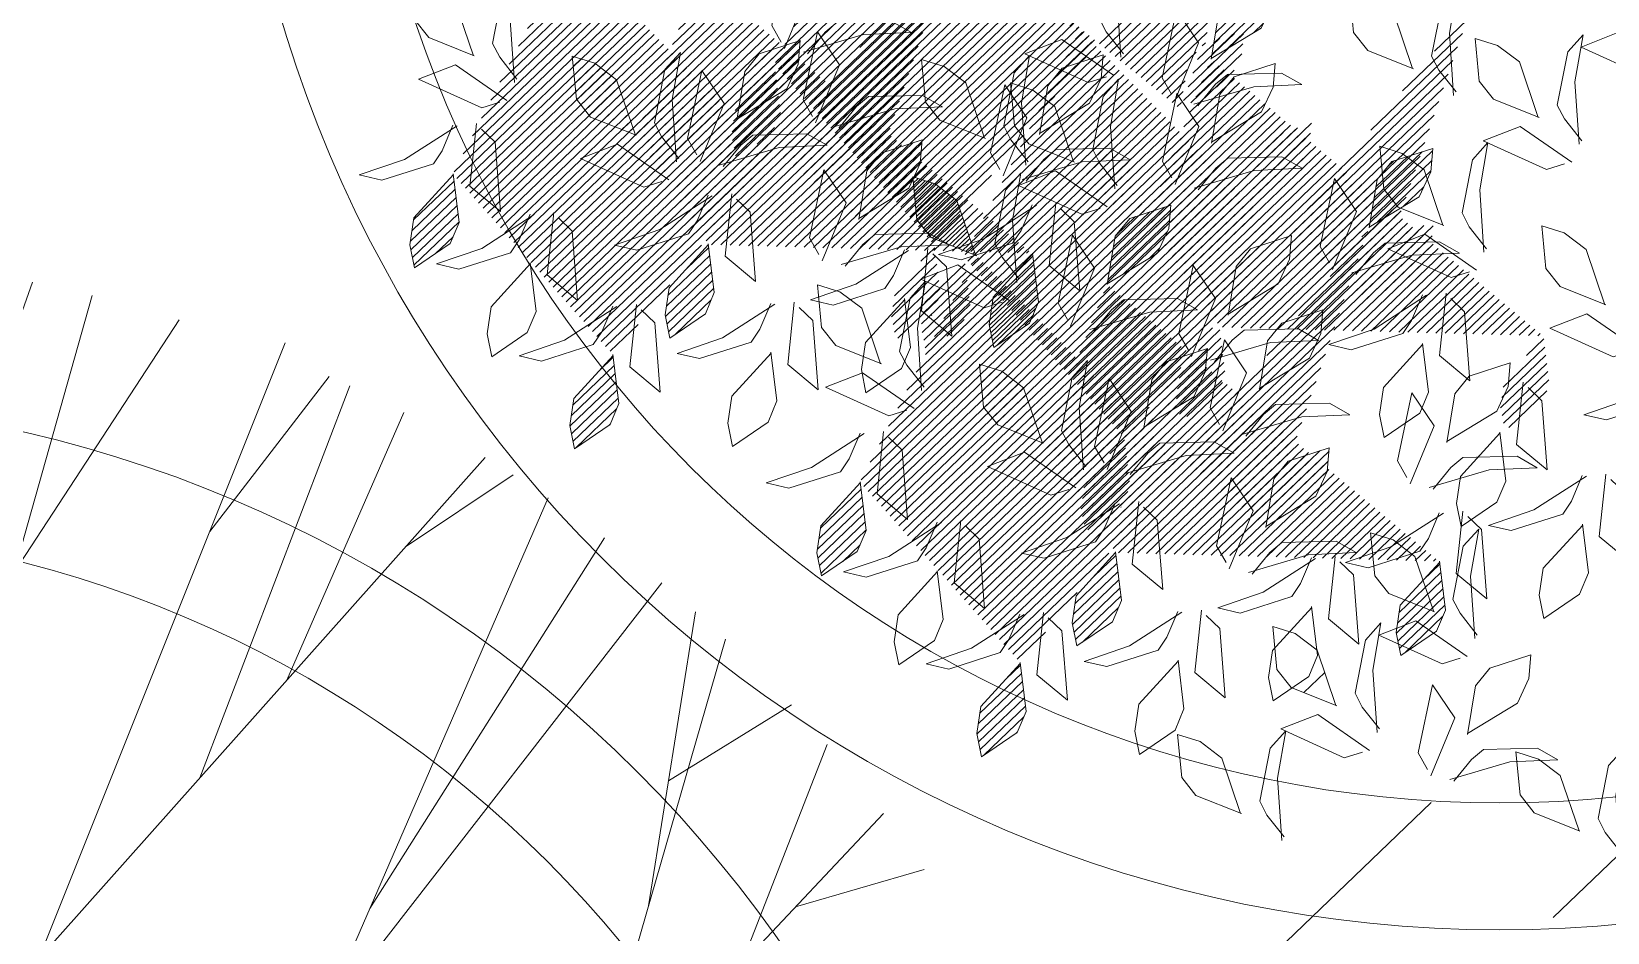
# Model space of a CAD drawing. Header units: millimetres. Extents: x 29001 to 40804, y -8833 to -5892.
# Drawn here: x 30310.24 to 30335.05, y -8614.83 to -8600.64 of the extents above; entities that cross this region are included whole.
import ezdxf

# ---------------------------------------------------------------- set-up
doc = ezdxf.new("R2010")
doc.units = ezdxf.units.MM
doc.layers.get('0').update_dxf_attribs({"lineweight": 0})
for name, color, linetype, lineweight in [('250', 250, 'Continuous', 0), ('saksı', 180, 'Continuous', 0), ('xxx_Auto_Peyzaj_Genel', 64, 'Continuous', 0), ('xxx_Auto_Yardimci_Isaret Genel', 51, 'Continuous', 0)]:
    doc.layers.add(name, color=color, linetype=linetype, lineweight=lineweight)
pattern_1 = [(45, (-1654801.43153, 54992.851125), (-0.0105615167031, 0.0105615167031), [])]
pattern_2 = [(45, (-1654802.367715, 54993.529817), (-0.0105615167031, 0.0105615167031), [])]
pattern_3 = [(45, (-1654801.206286, 54993.366467), (-0.0105615167031, 0.0105615167031), [])]

# ---------------------------------------------------------------- blocks, each defined once
blk = doc.blocks.new('ADFDDS')
at = {"color": 253, "linetype": 'ByBlock', "true_color": 0xa4c99c}
for p, q in [((-1.198, 28.596), (-11.896, 58.809)), ((-3.392, 34.793), (-18.051, 57.22))]:
    blk.add_line(p, q, dxfattribs=at)
at = {"layer": 'xxx_Auto_Peyzaj_Genel', "color": 67, "linetype": 'Continuous', "lineweight": 0, "true_color": 0x67775a}
for p, q in [((-11.125, 46.623), (-14.398, 58.247)), ((0, 0), (-22.5, 56.25)), ((-18.927, 37.987), (-25.214, 54.445)), ((-19.335, 48.337), (-24.35, 54.837)), ((-22.576, 42.085), (-27.492, 53.331)), ((-12.149, 30.372), (-30.897, 51.433)), ((-27.563, 47.688), (-32.072, 50.709)), ((-20.77, 20.316), (-33.553, 49.741)), ((-26.064, 32.502), (-35.914, 48.064)), ((-23.972, 27.687), (-38.316, 46.173)), ((-37.759, 32.61), (-39.741, 44.951)), ((-35.79, 25.786), (-40.992, 43.814)), ((-38.602, 37.859), (-43.765, 41.044)), ((-41.664, 30.154), (-45.262, 39.387)), ((-38.465, 26.76), (-47.632, 36.486)), ((-43.933, 32.561), (-49.341, 34.139))]:
    blk.add_line(p, q, dxfattribs=at)
blk = doc.blocks.new('U1')
at = {"lineweight": 0, "true_color": 0x6c822b}
h = blk.add_hatch(dxfattribs=at)
h.set_pattern_fill('ANSI31', color=67, scale=0.11949, style=0)
h.set_pattern_definition([(45, (-1654801.644563, 54993.792634), (-0.0105615167031, 0.0105615167031), [])])
edge = h.paths.add_edge_path()
edge.add_line((-2359703.0339, 78419.8919), (-2359703.018, 78420.0021))
edge.add_line((-2359703.018, 78420.0021), (-2359702.986, 78420.043))
edge.add_line((-2359702.986, 78420.043), (-2359702.8937, 78420.0749))
edge.add_line((-2359702.8937, 78420.0749), (-2359702.8972, 78420.0217))
edge.add_line((-2359702.8972, 78420.0217), (-2359702.9221, 78419.9649))
edge.add_line((-2359702.9221, 78419.9649), (-2359703.034, 78419.8939))
edge.add_line((-2359703.3148, 78420.1114), (-2359703.2989, 78420.2216))
edge.add_line((-2359703.2989, 78420.2216), (-2359703.2669, 78420.2624))
edge.add_line((-2359703.2669, 78420.2624), (-2359703.1746, 78420.2944))
edge.add_line((-2359703.1746, 78420.2944), (-2359703.1781, 78420.2411))
edge.add_line((-2359703.1781, 78420.2411), (-2359703.203, 78420.1843))
edge.add_line((-2359703.203, 78420.1843), (-2359703.3148, 78420.1133))
edge.add_line((-2359703.7013, 78420.4934), (-2359703.8055, 78420.5327))
edge.add_line((-2359703.8055, 78420.5327), (-2359703.8384, 78420.5727))
edge.add_line((-2359703.8384, 78420.5727), (-2359703.8498, 78420.6697))
edge.add_line((-2359703.8498, 78420.6697), (-2359703.7985, 78420.6548))
edge.add_line((-2359703.7985, 78420.6548), (-2359703.7484, 78420.6183))
edge.add_line((-2359703.7484, 78420.6183), (-2359703.7032, 78420.4938))
edge.add_line((-2359703.9545, 78419.9765), (-2359703.9387, 78419.8662))
edge.add_line((-2359703.9387, 78419.8662), (-2359703.9578, 78419.8181))
edge.add_line((-2359703.9578, 78419.8181), (-2359704.0374, 78419.7614))
edge.add_line((-2359704.0374, 78419.7614), (-2359704.049, 78419.8134))
edge.add_line((-2359704.049, 78419.8134), (-2359704.0412, 78419.8749))
edge.add_line((-2359704.0412, 78419.8749), (-2359703.9539, 78419.9746))
edge.add_line((-2359703.5841, 78419.5744), (-2359703.5683, 78419.4641))
edge.add_line((-2359703.5683, 78419.4641), (-2359703.5875, 78419.4159))
edge.add_line((-2359703.5875, 78419.4159), (-2359703.667, 78419.3592))
edge.add_line((-2359703.667, 78419.3592), (-2359703.6786, 78419.4113))
edge.add_line((-2359703.6786, 78419.4113), (-2359703.6708, 78419.4728))
edge.add_line((-2359703.6708, 78419.4728), (-2359703.5835, 78419.5725))
edge.add_line((-2359702.8137, 78420.5751), (-2359702.7978, 78420.6853))
edge.add_line((-2359702.7978, 78420.6853), (-2359702.7658, 78420.7262))
edge.add_line((-2359702.7658, 78420.7262), (-2359702.6735, 78420.7581))
edge.add_line((-2359702.6735, 78420.7581), (-2359702.677, 78420.7049))
edge.add_line((-2359702.677, 78420.7049), (-2359702.7019, 78420.6481))
edge.add_line((-2359702.7019, 78420.6481), (-2359702.8138, 78420.5771))
at = {"lineweight": 0}
h = blk.add_hatch(dxfattribs=at)
h.set_pattern_fill('ANSI31', color=63, scale=0.11949, style=0)
h.set_pattern_definition(pattern_2)
edge = h.paths.add_edge_path()
edge.add_line((-2359703.7571, 78419.6291), (-2359703.7411, 78419.7393))
edge.add_line((-2359703.7411, 78419.7393), (-2359703.7092, 78419.7801))
edge.add_line((-2359703.7092, 78419.7801), (-2359703.6169, 78419.8121))
edge.add_line((-2359703.6169, 78419.8121), (-2359703.6204, 78419.7588))
edge.add_line((-2359703.6204, 78419.7588), (-2359703.6453, 78419.702))
edge.add_line((-2359703.6453, 78419.702), (-2359703.7571, 78419.6311))
edge.add_line((-2359704.0379, 78419.8485), (-2359704.022, 78419.9588))
edge.add_line((-2359704.022, 78419.9588), (-2359703.9901, 78419.9996))
edge.add_line((-2359703.9901, 78419.9996), (-2359703.8977, 78420.0315))
edge.add_line((-2359703.8977, 78420.0315), (-2359703.9013, 78419.9783))
edge.add_line((-2359703.9013, 78419.9783), (-2359703.9261, 78419.9215))
edge.add_line((-2359703.9261, 78419.9215), (-2359704.038, 78419.8505))
edge.add_line((-2359704.4244, 78420.2306), (-2359704.5286, 78420.2699))
edge.add_line((-2359704.5286, 78420.2699), (-2359704.5616, 78420.3099))
edge.add_line((-2359704.5616, 78420.3099), (-2359704.5729, 78420.4069))
edge.add_line((-2359704.5729, 78420.4069), (-2359704.5217, 78420.392))
edge.add_line((-2359704.5217, 78420.392), (-2359704.4716, 78420.3555))
edge.add_line((-2359704.4716, 78420.3555), (-2359704.4263, 78420.231))
edge.add_line((-2359704.6776, 78419.7137), (-2359704.6618, 78419.6034))
edge.add_line((-2359704.6618, 78419.6034), (-2359704.681, 78419.5552))
edge.add_line((-2359704.681, 78419.5552), (-2359704.7606, 78419.4985))
edge.add_line((-2359704.7606, 78419.4985), (-2359704.7722, 78419.5506))
edge.add_line((-2359704.7722, 78419.5506), (-2359704.7643, 78419.6121))
edge.add_line((-2359704.7643, 78419.6121), (-2359704.6771, 78419.7118))
edge.add_line((-2359704.3073, 78419.3115), (-2359704.2915, 78419.2013))
edge.add_line((-2359704.2915, 78419.2013), (-2359704.3106, 78419.1531))
edge.add_line((-2359704.3106, 78419.1531), (-2359704.3902, 78419.0964))
edge.add_line((-2359704.3902, 78419.0964), (-2359704.4018, 78419.1485))
edge.add_line((-2359704.4018, 78419.1485), (-2359704.394, 78419.21))
edge.add_line((-2359704.394, 78419.21), (-2359704.3067, 78419.3097))
edge.add_line((-2359703.5369, 78420.3123), (-2359703.5209, 78420.4225))
edge.add_line((-2359703.5209, 78420.4225), (-2359703.489, 78420.4633))
edge.add_line((-2359703.489, 78420.4633), (-2359703.3966, 78420.4953))
edge.add_line((-2359703.3966, 78420.4953), (-2359703.4002, 78420.442))
edge.add_line((-2359703.4002, 78420.442), (-2359703.4251, 78420.3853))
edge.add_line((-2359703.4251, 78420.3853), (-2359703.5369, 78420.3143))
h = blk.add_hatch(dxfattribs=at)
h.set_pattern_fill('ANSI31', color=41, scale=0.11949, style=0)
h.set_pattern_definition(pattern_2)
edge = h.paths.add_edge_path()
edge.add_line((-2359704.1274, 78420.1716), (-2359704.1115, 78420.2819))
edge.add_line((-2359704.1115, 78420.2819), (-2359704.0795, 78420.3227))
edge.add_line((-2359704.0795, 78420.3227), (-2359703.9872, 78420.3546))
edge.add_line((-2359703.9872, 78420.3546), (-2359703.9908, 78420.3014))
edge.add_line((-2359703.9908, 78420.3014), (-2359704.0156, 78420.2446))
edge.add_line((-2359704.0156, 78420.2446), (-2359704.1275, 78420.1736))
edge.add_line((-2359704.2648, 78419.8093), (-2359704.369, 78419.8486))
edge.add_line((-2359704.369, 78419.8486), (-2359704.402, 78419.8886))
edge.add_line((-2359704.402, 78419.8886), (-2359704.4133, 78419.9857))
edge.add_line((-2359704.4133, 78419.9857), (-2359704.362, 78419.9707))
edge.add_line((-2359704.362, 78419.9707), (-2359704.3119, 78419.9342))
edge.add_line((-2359704.3119, 78419.9342), (-2359704.2667, 78419.8097))
edge.add_line((-2359704.0966, 78419.5669), (-2359704.0807, 78419.4566))
edge.add_line((-2359704.0807, 78419.4566), (-2359704.0999, 78419.4084))
edge.add_line((-2359704.0999, 78419.4084), (-2359704.1795, 78419.3517))
edge.add_line((-2359704.1795, 78419.3517), (-2359704.1911, 78419.4038))
edge.add_line((-2359704.1911, 78419.4038), (-2359704.1832, 78419.4653))
edge.add_line((-2359704.1832, 78419.4653), (-2359704.096, 78419.565))
edge.add_line((-2359703.3622, 78419.5605), (-2359703.3464, 78419.4502))
edge.add_line((-2359703.3464, 78419.4502), (-2359703.3655, 78419.402))
edge.add_line((-2359703.3655, 78419.402), (-2359703.4451, 78419.3454))
edge.add_line((-2359703.4451, 78419.3454), (-2359703.4567, 78419.3974))
edge.add_line((-2359703.4567, 78419.3974), (-2359703.4489, 78419.4589))
edge.add_line((-2359703.4489, 78419.4589), (-2359703.3616, 78419.5586))
at = {"lineweight": 0, "true_color": 0x6c822b}
h = blk.add_hatch(dxfattribs=at)
h.set_pattern_fill('ANSI31', color=67, scale=0.11949, style=0)
h.set_pattern_definition(pattern_3)
edge = h.paths.add_edge_path()
edge.add_line((-2359702.5956, 78419.4657), (-2359702.5797, 78419.576))
edge.add_line((-2359702.5797, 78419.576), (-2359702.5477, 78419.6168))
edge.add_line((-2359702.5477, 78419.6168), (-2359702.4554, 78419.6487))
edge.add_line((-2359702.4554, 78419.6487), (-2359702.459, 78419.5955))
edge.add_line((-2359702.459, 78419.5955), (-2359702.4838, 78419.5387))
edge.add_line((-2359702.4838, 78419.5387), (-2359702.5957, 78419.4677))
edge.add_line((-2359702.8765, 78419.6852), (-2359702.8606, 78419.7954))
edge.add_line((-2359702.8606, 78419.7954), (-2359702.8286, 78419.8362))
edge.add_line((-2359702.8286, 78419.8362), (-2359702.7363, 78419.8682))
edge.add_line((-2359702.7363, 78419.8682), (-2359702.7398, 78419.8149))
edge.add_line((-2359702.7398, 78419.8149), (-2359702.7647, 78419.7582))
edge.add_line((-2359702.7647, 78419.7582), (-2359702.8766, 78419.6872))
edge.add_line((-2359703.263, 78420.0672), (-2359703.3672, 78420.1065))
edge.add_line((-2359703.3672, 78420.1065), (-2359703.4002, 78420.1465))
edge.add_line((-2359703.4002, 78420.1465), (-2359703.4115, 78420.2436))
edge.add_line((-2359703.4115, 78420.2436), (-2359703.3603, 78420.2286))
edge.add_line((-2359703.3603, 78420.2286), (-2359703.3101, 78420.1921))
edge.add_line((-2359703.3101, 78420.1921), (-2359703.2649, 78420.0676))
edge.add_line((-2359703.5162, 78419.5503), (-2359703.5004, 78419.4401))
edge.add_line((-2359703.5004, 78419.4401), (-2359703.5196, 78419.3919))
edge.add_line((-2359703.5196, 78419.3919), (-2359703.5991, 78419.3352))
edge.add_line((-2359703.5991, 78419.3352), (-2359703.6107, 78419.3873))
edge.add_line((-2359703.6107, 78419.3873), (-2359703.6029, 78419.4488))
edge.add_line((-2359703.6029, 78419.4488), (-2359703.5156, 78419.5484))
edge.add_line((-2359703.1458, 78419.1482), (-2359703.13, 78419.0379))
edge.add_line((-2359703.13, 78419.0379), (-2359703.1492, 78418.9898))
edge.add_line((-2359703.1492, 78418.9898), (-2359703.2288, 78418.9331))
edge.add_line((-2359703.2288, 78418.9331), (-2359703.2404, 78418.9852))
edge.add_line((-2359703.2404, 78418.9852), (-2359703.2325, 78419.0467))
edge.add_line((-2359703.2325, 78419.0467), (-2359703.1453, 78419.1463))
edge.add_line((-2359702.3754, 78420.1489), (-2359702.3595, 78420.2592))
edge.add_line((-2359702.3595, 78420.2592), (-2359702.3275, 78420.3))
edge.add_line((-2359702.3275, 78420.3), (-2359702.2352, 78420.3319))
edge.add_line((-2359702.2352, 78420.3319), (-2359702.2388, 78420.2787))
edge.add_line((-2359702.2388, 78420.2787), (-2359702.2636, 78420.2219))
edge.add_line((-2359702.2636, 78420.2219), (-2359702.3755, 78420.1509))
at = {"lineweight": 0}
h = blk.add_hatch(dxfattribs=at)
h.set_pattern_fill('ANSI31', color=41, scale=0.11949, style=0)
h.set_pattern_definition(pattern_3)
edge = h.paths.add_edge_path()
edge.add_line((-2359702.966, 78420.0083), (-2359702.9501, 78420.1185))
edge.add_line((-2359702.9501, 78420.1185), (-2359702.9181, 78420.1593))
edge.add_line((-2359702.9181, 78420.1593), (-2359702.8258, 78420.1913))
edge.add_line((-2359702.8258, 78420.1913), (-2359702.8293, 78420.138))
edge.add_line((-2359702.8293, 78420.138), (-2359702.8542, 78420.0812))
edge.add_line((-2359702.8542, 78420.0812), (-2359702.9661, 78420.0102))
edge.add_line((-2359703.1033, 78419.646), (-2359703.2076, 78419.6853))
edge.add_line((-2359703.2076, 78419.6853), (-2359703.2405, 78419.7253))
edge.add_line((-2359703.2405, 78419.7253), (-2359703.2518, 78419.8223))
edge.add_line((-2359703.2518, 78419.8223), (-2359703.2006, 78419.8074))
edge.add_line((-2359703.2006, 78419.8074), (-2359703.1505, 78419.7709))
edge.add_line((-2359703.1505, 78419.7709), (-2359703.1053, 78419.6464))
edge.add_line((-2359702.9351, 78419.4035), (-2359702.9193, 78419.2933))
edge.add_line((-2359702.9193, 78419.2933), (-2359702.9385, 78419.2451))
edge.add_line((-2359702.9385, 78419.2451), (-2359703.018, 78419.1884))
edge.add_line((-2359703.018, 78419.1884), (-2359703.0296, 78419.2405))
edge.add_line((-2359703.0296, 78419.2405), (-2359703.0218, 78419.302))
edge.add_line((-2359703.0218, 78419.302), (-2359702.9345, 78419.4016))
edge.add_line((-2359702.2008, 78419.3971), (-2359702.185, 78419.2869))
edge.add_line((-2359702.185, 78419.2869), (-2359702.2041, 78419.2387))
edge.add_line((-2359702.2041, 78419.2387), (-2359702.2837, 78419.182))
edge.add_line((-2359702.2837, 78419.182), (-2359702.2953, 78419.2341))
edge.add_line((-2359702.2953, 78419.2341), (-2359702.2875, 78419.2956))
edge.add_line((-2359702.2875, 78419.2956), (-2359702.2002, 78419.3952))
at = {"lineweight": 0, "true_color": 0x6c822b}
h = blk.add_hatch(dxfattribs=at)
h.set_pattern_fill('ANSI31', color=67, scale=0.11949, style=0)
h.set_pattern_definition(pattern_1)
edge = h.paths.add_edge_path()
edge.add_line((-2359702.8209, 78418.9504), (-2359702.805, 78419.0606))
edge.add_line((-2359702.805, 78419.0606), (-2359702.773, 78419.1014))
edge.add_line((-2359702.773, 78419.1014), (-2359702.6807, 78419.1334))
edge.add_line((-2359702.6807, 78419.1334), (-2359702.6842, 78419.0801))
edge.add_line((-2359702.6842, 78419.0801), (-2359702.7091, 78419.0234))
edge.add_line((-2359702.7091, 78419.0234), (-2359702.8209, 78418.9524))
edge.add_line((-2359703.1018, 78419.1698), (-2359703.0858, 78419.2801))
edge.add_line((-2359703.0858, 78419.2801), (-2359703.0539, 78419.3209))
edge.add_line((-2359703.0539, 78419.3209), (-2359702.9615, 78419.3528))
edge.add_line((-2359702.9615, 78419.3528), (-2359702.9651, 78419.2996))
edge.add_line((-2359702.9651, 78419.2996), (-2359702.9899, 78419.2428))
edge.add_line((-2359702.9899, 78419.2428), (-2359703.1018, 78419.1718))
edge.add_line((-2359703.4882, 78419.5519), (-2359703.5924, 78419.5912))
edge.add_line((-2359703.5924, 78419.5912), (-2359703.6254, 78419.6312))
edge.add_line((-2359703.6254, 78419.6312), (-2359703.6367, 78419.7282))
edge.add_line((-2359703.6367, 78419.7282), (-2359703.5855, 78419.7133))
edge.add_line((-2359703.5855, 78419.7133), (-2359703.5354, 78419.6768))
edge.add_line((-2359703.5354, 78419.6768), (-2359703.4902, 78419.5523))
edge.add_line((-2359703.7415, 78419.035), (-2359703.7257, 78418.9247))
edge.add_line((-2359703.7257, 78418.9247), (-2359703.7448, 78418.8765))
edge.add_line((-2359703.7448, 78418.8765), (-2359703.8244, 78418.8198))
edge.add_line((-2359703.8244, 78418.8198), (-2359703.836, 78418.8719))
edge.add_line((-2359703.836, 78418.8719), (-2359703.8282, 78418.9334))
edge.add_line((-2359703.8282, 78418.9334), (-2359703.7409, 78419.0331))
edge.add_line((-2359703.3711, 78418.6329), (-2359703.3553, 78418.5226))
edge.add_line((-2359703.3553, 78418.5226), (-2359703.3744, 78418.4744))
edge.add_line((-2359703.3744, 78418.4744), (-2359703.454, 78418.4177))
edge.add_line((-2359703.454, 78418.4177), (-2359703.4656, 78418.4698))
edge.add_line((-2359703.4656, 78418.4698), (-2359703.4578, 78418.5313))
edge.add_line((-2359703.4578, 78418.5313), (-2359703.3705, 78418.631))
edge.add_line((-2359702.6007, 78419.6336), (-2359702.5847, 78419.7438))
edge.add_line((-2359702.5847, 78419.7438), (-2359702.5528, 78419.7847))
edge.add_line((-2359702.5528, 78419.7847), (-2359702.4605, 78419.8166))
edge.add_line((-2359702.4605, 78419.8166), (-2359702.464, 78419.7634))
edge.add_line((-2359702.464, 78419.7634), (-2359702.4889, 78419.7066))
edge.add_line((-2359702.4889, 78419.7066), (-2359702.6007, 78419.6356))
at = {"lineweight": 0}
h = blk.add_hatch(dxfattribs=at)
h.set_pattern_fill('ANSI31', color=41, scale=0.11949, style=0)
h.set_pattern_definition(pattern_1)
edge = h.paths.add_edge_path()
edge.add_line((-2359703.1913, 78419.4929), (-2359703.1753, 78419.6032))
edge.add_line((-2359703.1753, 78419.6032), (-2359703.1434, 78419.644))
edge.add_line((-2359703.1434, 78419.644), (-2359703.051, 78419.6759))
edge.add_line((-2359703.051, 78419.6759), (-2359703.0546, 78419.6227))
edge.add_line((-2359703.0546, 78419.6227), (-2359703.0794, 78419.5659))
edge.add_line((-2359703.0794, 78419.5659), (-2359703.1913, 78419.4949))
edge.add_line((-2359703.3286, 78419.1306), (-2359703.4328, 78419.1699))
edge.add_line((-2359703.4328, 78419.1699), (-2359703.4658, 78419.2099))
edge.add_line((-2359703.4658, 78419.2099), (-2359703.4771, 78419.307))
edge.add_line((-2359703.4771, 78419.307), (-2359703.4259, 78419.292))
edge.add_line((-2359703.4259, 78419.292), (-2359703.3758, 78419.2555))
edge.add_line((-2359703.3758, 78419.2555), (-2359703.3305, 78419.131))
edge.add_line((-2359703.1604, 78418.8882), (-2359703.1446, 78418.7779))
edge.add_line((-2359703.1446, 78418.7779), (-2359703.1637, 78418.7297))
edge.add_line((-2359703.1637, 78418.7297), (-2359703.2433, 78418.673))
edge.add_line((-2359703.2433, 78418.673), (-2359703.2549, 78418.7251))
edge.add_line((-2359703.2549, 78418.7251), (-2359703.2471, 78418.7866))
edge.add_line((-2359703.2471, 78418.7866), (-2359703.1598, 78418.8863))
edge.add_line((-2359702.426, 78418.8818), (-2359702.4102, 78418.7715))
edge.add_line((-2359702.4102, 78418.7715), (-2359702.4294, 78418.7234))
edge.add_line((-2359702.4294, 78418.7234), (-2359702.5089, 78418.6667))
edge.add_line((-2359702.5089, 78418.6667), (-2359702.5205, 78418.7187))
edge.add_line((-2359702.5205, 78418.7187), (-2359702.5127, 78418.7802))
edge.add_line((-2359702.5127, 78418.7802), (-2359702.4254, 78418.8799))
at = {"lineweight": 0, "true_color": 0x6c822b}
h = blk.add_hatch(dxfattribs=at)
h.set_pattern_fill('ANSI31', color=67, scale=0.1195, style=0)
edge = h.paths.add_edge_path()
edge.add_line((-2359701.9845, 78417.9483), (-2359701.9685, 78418.0585))
edge.add_line((-2359701.9685, 78418.0585), (-2359701.9366, 78418.0993))
edge.add_line((-2359701.9366, 78418.0993), (-2359701.8442, 78418.1313))
edge.add_line((-2359701.8442, 78418.1313), (-2359701.8478, 78418.0781))
edge.add_line((-2359701.8478, 78418.0781), (-2359701.8726, 78418.0213))
edge.add_line((-2359701.8726, 78418.0213), (-2359701.9845, 78417.9503))
edge.add_line((-2359702.2653, 78418.1678), (-2359702.2494, 78418.278))
edge.add_line((-2359702.2494, 78418.278), (-2359702.2174, 78418.3188))
edge.add_line((-2359702.2174, 78418.3188), (-2359702.1251, 78418.3508))
edge.add_line((-2359702.1251, 78418.3508), (-2359702.1287, 78418.2975))
edge.add_line((-2359702.1287, 78418.2975), (-2359702.1535, 78418.2407))
edge.add_line((-2359702.1535, 78418.2407), (-2359702.2654, 78418.1697))
edge.add_line((-2359702.6518, 78418.5498), (-2359702.756, 78418.5891))
edge.add_line((-2359702.756, 78418.5891), (-2359702.789, 78418.6291))
edge.add_line((-2359702.789, 78418.6291), (-2359702.8003, 78418.7261))
edge.add_line((-2359702.8003, 78418.7261), (-2359702.7491, 78418.7112))
edge.add_line((-2359702.7491, 78418.7112), (-2359702.699, 78418.6747))
edge.add_line((-2359702.699, 78418.6747), (-2359702.6537, 78418.5502))
edge.add_line((-2359702.905, 78418.0329), (-2359702.8892, 78417.9226))
edge.add_line((-2359702.8892, 78417.9226), (-2359702.9084, 78417.8744))
edge.add_line((-2359702.9084, 78417.8744), (-2359702.9879, 78417.8178))
edge.add_line((-2359702.9879, 78417.8178), (-2359702.9995, 78417.8698))
edge.add_line((-2359702.9995, 78417.8698), (-2359702.9917, 78417.9313))
edge.add_line((-2359702.9917, 78417.9313), (-2359702.9044, 78418.031))
edge.add_line((-2359702.5347, 78417.6308), (-2359702.5189, 78417.5205))
edge.add_line((-2359702.5189, 78417.5205), (-2359702.538, 78417.4723))
edge.add_line((-2359702.538, 78417.4723), (-2359702.6176, 78417.4156))
edge.add_line((-2359702.6176, 78417.4156), (-2359702.6292, 78417.4677))
edge.add_line((-2359702.6292, 78417.4677), (-2359702.6214, 78417.5292))
edge.add_line((-2359702.6214, 78417.5292), (-2359702.5341, 78417.6289))
edge.add_line((-2359701.7643, 78418.6315), (-2359701.7483, 78418.7417))
edge.add_line((-2359701.7483, 78418.7417), (-2359701.7164, 78418.7826))
edge.add_line((-2359701.7164, 78418.7826), (-2359701.624, 78418.8145))
edge.add_line((-2359701.624, 78418.8145), (-2359701.6276, 78418.7613))
edge.add_line((-2359701.6276, 78418.7613), (-2359701.6524, 78418.7045))
edge.add_line((-2359701.6524, 78418.7045), (-2359701.7643, 78418.6335))
at = {"color": 67, "lineweight": 0, "true_color": 0x6c822b}
for points in [[(-2359703.1653, 78420.0166), (-2359703.2054, 78420.0654), (-2359703.2222, 78420.0964), (-2359703.201, 78420.2172), (-2359703.1668, 78420.2569), (-2359703.1832, 78420.1496), (-2359703.1707, 78420.0087)], [(-2359703.9407, 78420.0273), (-2359703.9628, 78420.0641), (-2359703.9334, 78420.2186), (-2359703.8818, 78420.145), (-2359703.9334, 78420.0126)], [(-2359704.5375, 78419.931), (-2359704.5776, 78419.9798), (-2359704.5944, 78420.0108), (-2359704.5732, 78420.1316), (-2359704.539, 78420.1713), (-2359704.5554, 78420.064), (-2359704.5429, 78419.9231)], [(-2359702.966, 78420.0083), (-2359702.9501, 78420.1185), (-2359702.9181, 78420.1593), (-2359702.8258, 78420.1913), (-2359702.8293, 78420.138), (-2359702.8542, 78420.0812), (-2359702.9661, 78420.0102)], [(-2359702.5079, 78419.9961), (-2359702.6121, 78420.0354), (-2359702.6451, 78420.0754), (-2359702.6564, 78420.1725), (-2359702.6052, 78420.1575), (-2359702.5551, 78420.121), (-2359702.5099, 78419.9965)], [(-2359702.4103, 78419.9455), (-2359702.4504, 78419.9943), (-2359702.4672, 78420.0253), (-2359702.446, 78420.1461), (-2359702.4118, 78420.1858), (-2359702.4282, 78420.0785), (-2359702.4156, 78419.9376)], [(-2359703.0544, 78419.9273), (-2359703.0765, 78419.9641), (-2359703.047, 78420.1187), (-2359702.9955, 78420.0451), (-2359703.047, 78419.9126)], [(-2359703.8808, 78420.002), (-2359703.8418, 78420.0517), (-2359703.8151, 78420.0747), (-2359703.6926, 78420.08), (-2359703.6464, 78420.0552), (-2359703.7548, 78420.0481), (-2359703.8897, 78420.0055)], [(-2359702.2211, 78419.8915), (-2359702.3253, 78419.9308), (-2359702.3583, 78419.9708), (-2359702.3696, 78420.0678), (-2359702.3184, 78420.0529), (-2359702.2683, 78420.0164), (-2359702.223, 78419.8918)], [(-2359702.1234, 78419.8408), (-2359702.1636, 78419.8896), (-2359702.1804, 78419.9206), (-2359702.1592, 78420.0414), (-2359702.125, 78420.0811), (-2359702.1414, 78419.9738), (-2359702.1288, 78419.8329)], [(-2359701.944, 78420.0047), (-2359701.9847, 78419.9911), (-2359702.1293, 78420.0531), (-2359702.0463, 78420.0876), (-2359701.928, 78420.0088)], [(-2359703.8665, 78419.8603), (-2359703.8886, 78419.8971), (-2359703.8591, 78420.0517), (-2359703.8076, 78419.9781), (-2359703.8591, 78419.8456)], [(-2359703.2029, 78419.9635), (-2359703.2436, 78419.9499), (-2359703.3882, 78420.0119), (-2359703.3053, 78420.0464), (-2359703.187, 78419.9675)], [(-2359704.1671, 78419.7586), (-2359704.2072, 78419.8075), (-2359704.224, 78419.8385), (-2359704.2028, 78419.9593), (-2359704.1686, 78419.999), (-2359704.185, 78419.8917), (-2359704.1725, 78419.7507)], [(-2359703.4737, 78419.8183), (-2359703.5779, 78419.8576), (-2359703.6109, 78419.8976), (-2359703.6222, 78419.9946), (-2359703.571, 78419.9797), (-2359703.5209, 78419.9432), (-2359703.4756, 78419.8187)], [(-2359703.376, 78419.7676), (-2359703.4162, 78419.8165), (-2359703.433, 78419.8475), (-2359703.4118, 78419.9682), (-2359703.3776, 78420.008), (-2359703.394, 78419.9007), (-2359703.3814, 78419.7597)], [(-2359703.3513, 78419.83), (-2359703.3353, 78419.9402), (-2359703.3034, 78419.981), (-2359703.2111, 78420.013), (-2359703.2146, 78419.9597), (-2359703.2395, 78419.903), (-2359703.3513, 78419.832)], [(-2359702.9614, 78419.8184), (-2359702.9454, 78419.9287), (-2359702.9135, 78419.9695), (-2359702.8212, 78420.0014), (-2359702.8247, 78419.9482), (-2359702.8496, 78419.8914), (-2359702.9614, 78419.8204)], [(-2359704.2648, 78419.8093), (-2359704.369, 78419.8486), (-2359704.402, 78419.8886), (-2359704.4133, 78419.9857), (-2359704.362, 78419.9707), (-2359704.3119, 78419.9342), (-2359704.2667, 78419.8097)], [(-2359704.1263, 78419.7676), (-2359704.1484, 78419.8044), (-2359704.119, 78419.9589), (-2359704.0674, 78419.8853), (-2359704.119, 78419.7529)], [(-2359703.1734, 78419.7182), (-2359703.2136, 78419.7671), (-2359703.2304, 78419.7981), (-2359703.2092, 78419.9188), (-2359703.175, 78419.9586), (-2359703.1914, 78419.8513), (-2359703.1788, 78419.7103)], [(-2359702.9945, 78419.902), (-2359702.9554, 78419.9517), (-2359702.9288, 78419.9748), (-2359702.8063, 78419.9801), (-2359702.7601, 78419.9552), (-2359702.8684, 78419.9481), (-2359703.0033, 78419.9055)], [(-2359703.4397, 78419.749), (-2359703.4617, 78419.7858), (-2359703.4323, 78419.9404), (-2359703.3807, 78419.8668), (-2359703.4323, 78419.7343)], [(-2359703.2711, 78419.7689), (-2359703.3753, 78419.8082), (-2359703.4083, 78419.8482), (-2359703.4196, 78419.9452), (-2359703.3684, 78419.9303), (-2359703.3183, 78419.8938), (-2359703.273, 78419.7693)], [(-2359703.0497, 78419.7375), (-2359703.0718, 78419.7743), (-2359703.0424, 78419.9289), (-2359702.9908, 78419.8553), (-2359703.0424, 78419.7228)], [(-2359703.8066, 78419.835), (-2359703.7675, 78419.8847), (-2359703.7409, 78419.9078), (-2359703.6184, 78419.9131), (-2359703.5722, 78419.8883), (-2359703.6805, 78419.8812), (-2359703.8155, 78419.8386)], [(-2359702.1611, 78419.7877), (-2359702.2018, 78419.7741), (-2359702.3464, 78419.8361), (-2359702.2634, 78419.8706), (-2359702.1451, 78419.7917)], [(-2359704.6157, 78419.8163), (-2359704.5841, 78419.7872), (-2359704.5688, 78419.6306), (-2359704.639, 78419.6867), (-2359704.6269, 78419.8283)], [(-2359704.0664, 78419.7423), (-2359704.0273, 78419.792), (-2359704.0007, 78419.815), (-2359703.8782, 78419.8203), (-2359703.832, 78419.7955), (-2359703.9403, 78419.7884), (-2359704.0753, 78419.7458)], [(-2359703.7571, 78419.6291), (-2359703.7411, 78419.7393), (-2359703.7092, 78419.7801), (-2359703.6169, 78419.8121), (-2359703.6204, 78419.7588), (-2359703.6453, 78419.702), (-2359703.7571, 78419.6311)], [(-2359702.6007, 78419.6336), (-2359702.5847, 78419.7438), (-2359702.5528, 78419.7847), (-2359702.4605, 78419.8166), (-2359702.464, 78419.7634), (-2359702.4889, 78419.7066), (-2359702.6007, 78419.6356)], [(-2359702.4318, 78419.6425), (-2359702.536, 78419.6818), (-2359702.569, 78419.7218), (-2359702.5803, 78419.8189), (-2359702.5291, 78419.8039), (-2359702.479, 78419.7674), (-2359702.4338, 78419.6429)], [(-2359702.3342, 78419.5919), (-2359702.3743, 78419.6407), (-2359702.3911, 78419.6717), (-2359702.3699, 78419.7925), (-2359702.3357, 78419.8322), (-2359702.3521, 78419.7249), (-2359702.3396, 78419.584)], [(-2359704.2047, 78419.7056), (-2359704.2454, 78419.6919), (-2359704.39, 78419.754), (-2359704.307, 78419.7885), (-2359704.1888, 78419.7096)], [(-2359703.3797, 78419.7237), (-2359703.3407, 78419.7734), (-2359703.314, 78419.7965), (-2359703.1915, 78419.8018), (-2359703.1454, 78419.777), (-2359703.2537, 78419.7699), (-2359703.3886, 78419.7273)], [(-2359702.9898, 78419.7122), (-2359702.9508, 78419.7619), (-2359702.9241, 78419.7849), (-2359702.8016, 78419.7903), (-2359702.7555, 78419.7654), (-2359702.8638, 78419.7583), (-2359702.9987, 78419.7157)], [(-2359703.8454, 78419.5481), (-2359703.8675, 78419.5849), (-2359703.8381, 78419.7395), (-2359703.7865, 78419.6659), (-2359703.8381, 78419.5334)], [(-2359703.3906, 78419.5012), (-2359703.4307, 78419.5501), (-2359703.4475, 78419.581), (-2359703.4263, 78419.7018), (-2359703.3921, 78419.7416), (-2359703.4085, 78419.6343), (-2359703.3959, 78419.4933)], [(-2359703.2111, 78419.6652), (-2359703.2518, 78419.6515), (-2359703.3964, 78419.7136), (-2359703.3134, 78419.7481), (-2359703.1951, 78419.6692)], [(-2359703.4882, 78419.5519), (-2359703.5924, 78419.5912), (-2359703.6254, 78419.6312), (-2359703.6367, 78419.7282), (-2359703.5855, 78419.7133), (-2359703.5354, 78419.6768), (-2359703.4902, 78419.5523)], [(-2359704.0992, 78419.6768), (-2359704.1227, 78419.6182), (-2359704.1417, 78419.5885), (-2359704.2578, 78419.5488), (-2359704.3091, 78419.5597), (-2359704.2072, 78419.597), (-2359704.0897, 78419.6759)], [(-2359704.0346, 78419.6695), (-2359704.003, 78419.6404), (-2359703.9877, 78419.4838), (-2359704.0579, 78419.5399), (-2359704.0458, 78419.6815)], [(-2359703.3649, 78419.6705), (-2359703.3883, 78419.6118), (-2359703.4074, 78419.5821), (-2359703.5234, 78419.5425), (-2359703.5747, 78419.5533), (-2359703.4728, 78419.5906), (-2359703.3554, 78419.6696)], [(-2359703.3003, 78419.6631), (-2359703.2687, 78419.634), (-2359703.2533, 78419.4774), (-2359703.3236, 78419.5335), (-2359703.3115, 78419.6751)], [(-2359703.1913, 78419.4929), (-2359703.1753, 78419.6032), (-2359703.1434, 78419.644), (-2359703.051, 78419.6759), (-2359703.0546, 78419.6227), (-2359703.0794, 78419.5659), (-2359703.1913, 78419.4949)], [(-2359702.0615, 78419.4702), (-2359702.1657, 78419.5095), (-2359702.1987, 78419.5495), (-2359702.21, 78419.6465), (-2359702.1587, 78419.6316), (-2359702.1086, 78419.5951), (-2359702.0634, 78419.4706)], [(-2359703.7855, 78419.5228), (-2359703.7465, 78419.5725), (-2359703.7198, 78419.5956), (-2359703.5973, 78419.6009), (-2359703.5512, 78419.576), (-2359703.6595, 78419.5689), (-2359703.7944, 78419.5264)], [(-2359703.2796, 78419.412), (-2359703.3017, 78419.4488), (-2359703.2723, 78419.6033), (-2359703.2207, 78419.5297), (-2359703.2723, 78419.3972)], [(-2359702.9162, 78419.4296), (-2359702.9002, 78419.5398), (-2359702.8683, 78419.5806), (-2359702.776, 78419.6125), (-2359702.7795, 78419.5593), (-2359702.8044, 78419.5025), (-2359702.9162, 78419.4315)], [(-2359702.6291, 78419.5273), (-2359702.5901, 78419.577), (-2359702.5634, 78419.6001), (-2359702.4409, 78419.6054), (-2359702.3948, 78419.5806), (-2359702.5031, 78419.5735), (-2359702.638, 78419.5309)], [(-2359702.3718, 78419.5388), (-2359702.4125, 78419.5252), (-2359702.5571, 78419.5872), (-2359702.4741, 78419.6217), (-2359702.3558, 78419.5428)], [(-2359704.0966, 78419.5669), (-2359704.0807, 78419.4566), (-2359704.0999, 78419.4084), (-2359704.1795, 78419.3517), (-2359704.1911, 78419.4038), (-2359704.1832, 78419.4653), (-2359704.096, 78419.565)], [(-2359703.6522, 78419.562), (-2359703.6757, 78419.5033), (-2359703.6947, 78419.4736), (-2359703.8108, 78419.434), (-2359703.8621, 78419.4448), (-2359703.7602, 78419.4821), (-2359703.6427, 78419.5611)], [(-2359703.5876, 78419.5546), (-2359703.556, 78419.5255), (-2359703.5407, 78419.3689), (-2359703.6109, 78419.425), (-2359703.5988, 78419.5666)], [(-2359703.3622, 78419.5605), (-2359703.3464, 78419.4502), (-2359703.3655, 78419.402), (-2359703.4451, 78419.3454), (-2359703.4567, 78419.3974), (-2359703.4489, 78419.4589), (-2359703.3616, 78419.5586)], [(-2359703.4282, 78419.4482), (-2359703.4689, 78419.4345), (-2359703.6135, 78419.4966), (-2359703.5305, 78419.531), (-2359703.4122, 78419.4522)], [(-2359703.0045, 78419.3486), (-2359703.0266, 78419.3854), (-2359702.9972, 78419.54), (-2359702.9456, 78419.4664), (-2359702.9972, 78419.3339)], [(-2359703.6013, 78419.2523), (-2359703.6414, 78419.3011), (-2359703.6582, 78419.3321), (-2359703.637, 78419.4529), (-2359703.6028, 78419.4926), (-2359703.6192, 78419.3853), (-2359703.6067, 78419.2444)], [(-2359702.4124, 78419.4771), (-2359702.3808, 78419.4481), (-2359702.3655, 78419.2915), (-2359702.4357, 78419.3475), (-2359702.4236, 78419.4892)], [(-2359703.6989, 78419.303), (-2359703.8032, 78419.3423), (-2359703.8361, 78419.3823), (-2359703.8475, 78419.4793), (-2359703.7962, 78419.4644), (-2359703.7461, 78419.4279), (-2359703.7009, 78419.3033)], [(-2359703.6496, 78419.452), (-2359703.6338, 78419.3417), (-2359703.6529, 78419.2935), (-2359703.7325, 78419.2368), (-2359703.7441, 78419.2889), (-2359703.7362, 78419.3504), (-2359703.649, 78419.4501)], [(-2359703.2197, 78419.3866), (-2359703.1806, 78419.4363), (-2359703.154, 78419.4594), (-2359703.0315, 78419.4647), (-2359702.9853, 78419.4399), (-2359703.0936, 78419.4328), (-2359703.2286, 78419.3902)], [(-2359702.477, 78419.4845), (-2359702.5005, 78419.4258), (-2359702.5195, 78419.3962), (-2359702.6356, 78419.3565), (-2359702.6869, 78419.3673), (-2359702.585, 78419.4047), (-2359702.4675, 78419.4836)], [(-2359703.8877, 78419.4269), (-2359703.8562, 78419.3978), (-2359703.8408, 78419.2412), (-2359703.911, 78419.2973), (-2359703.899, 78419.439)], [(-2359702.8419, 78419.2626), (-2359702.826, 78419.3728), (-2359702.794, 78419.4137), (-2359702.7017, 78419.4456), (-2359702.7053, 78419.3924), (-2359702.7301, 78419.3356), (-2359702.842, 78419.2646)], [(-2359702.0014, 78419.3665), (-2359702.0421, 78419.3528), (-2359702.1867, 78419.4149), (-2359702.1038, 78419.4494), (-2359701.9855, 78419.3705)], [(-2359702.9446, 78419.3233), (-2359702.9056, 78419.373), (-2359702.8789, 78419.396), (-2359702.7564, 78419.4014), (-2359702.7103, 78419.3765), (-2359702.8186, 78419.3694), (-2359702.9535, 78419.3268)], [(-2359703.1018, 78419.1698), (-2359703.0858, 78419.2801), (-2359703.0539, 78419.3209), (-2359702.9615, 78419.3528), (-2359702.9651, 78419.2996), (-2359702.9899, 78419.2428), (-2359703.1018, 78419.1718)], [(-2359702.9303, 78419.1816), (-2359702.9524, 78419.2184), (-2359702.9229, 78419.373), (-2359702.8714, 78419.2994), (-2359702.9229, 78419.1669)], [(-2359702.4743, 78419.3745), (-2359702.4585, 78419.2643), (-2359702.4777, 78419.2161), (-2359702.5573, 78419.1594), (-2359702.5689, 78419.2115), (-2359702.561, 78419.273), (-2359702.4738, 78419.3727)], [(-2359703.9497, 78419.3243), (-2359703.9339, 78419.2141), (-2359703.953, 78419.1659), (-2359704.0326, 78419.1092), (-2359704.0442, 78419.1613), (-2359704.0364, 78419.2228), (-2359703.9491, 78419.3224)], [(-2359703.2309, 78419.08), (-2359703.271, 78419.1288), (-2359703.2878, 78419.1598), (-2359703.2666, 78419.2806), (-2359703.2324, 78419.3203), (-2359703.2488, 78419.213), (-2359703.2363, 78419.0721)], [(-2359702.4151, 78419.1513), (-2359702.3992, 78419.2615), (-2359702.3672, 78419.3023), (-2359702.2749, 78419.3343), (-2359702.2784, 78419.2811), (-2359702.3033, 78419.2243), (-2359702.4151, 78419.1533)], [(-2359701.8959, 78419.3377), (-2359701.9194, 78419.279), (-2359701.9384, 78419.2494), (-2359702.0545, 78419.2097), (-2359702.1058, 78419.2205), (-2359702.0039, 78419.2579), (-2359701.8864, 78419.3368)], [(-2359703.6389, 78419.1992), (-2359703.6796, 78419.1856), (-2359703.8242, 78419.2476), (-2359703.7412, 78419.2821), (-2359703.623, 78419.2033)], [(-2359703.3286, 78419.1306), (-2359703.4328, 78419.1699), (-2359703.4658, 78419.2099), (-2359703.4771, 78419.307), (-2359703.4259, 78419.292), (-2359703.3758, 78419.2555), (-2359703.3305, 78419.131)], [(-2359703.1901, 78419.0889), (-2359703.2122, 78419.1257), (-2359703.1828, 78419.2803), (-2359703.1312, 78419.2067), (-2359703.1828, 78419.0742)], [(-2359702.2336, 78419.2793), (-2359702.202, 78419.2502), (-2359702.1867, 78419.0936), (-2359702.2569, 78419.1497), (-2359702.2448, 78419.2913)], [(-2359702.5035, 78419.0703), (-2359702.5256, 78419.1071), (-2359702.4961, 78419.2617), (-2359702.4446, 78419.1881), (-2359702.4961, 78419.0556)], [(-2359702.8704, 78419.1563), (-2359702.8313, 78419.206), (-2359702.8047, 78419.2291), (-2359702.6822, 78419.2344), (-2359702.636, 78419.2096), (-2359702.7443, 78419.2025), (-2359702.8793, 78419.1599)], [(-2359702.2955, 78419.1767), (-2359702.2797, 78419.0664), (-2359702.2989, 78419.0182), (-2359702.3785, 78418.9616), (-2359702.3901, 78419.0136), (-2359702.3822, 78419.0751), (-2359702.295, 78419.1748)], [(-2359703.6795, 78419.1376), (-2359703.6479, 78419.1085), (-2359703.6326, 78418.9519), (-2359703.7028, 78419.008), (-2359703.6907, 78419.1496)], [(-2359703.1302, 78419.0636), (-2359703.0912, 78419.1133), (-2359703.0645, 78419.1363), (-2359702.942, 78419.1417), (-2359702.8958, 78419.1168), (-2359703.0042, 78419.1097), (-2359703.1391, 78419.0671)], [(-2359702.8209, 78418.9504), (-2359702.805, 78419.0606), (-2359702.773, 78419.1014), (-2359702.6807, 78419.1334), (-2359702.6842, 78419.0801), (-2359702.7091, 78419.0234), (-2359702.8209, 78418.9524)], [(-2359703.2685, 78419.0269), (-2359703.3092, 78419.0132), (-2359703.4538, 78419.0753), (-2359703.3709, 78419.1098), (-2359703.2526, 78419.0309)], [(-2359702.4435, 78419.045), (-2359702.4045, 78419.0947), (-2359702.3779, 78419.1178), (-2359702.2553, 78419.1231), (-2359702.2092, 78419.0983), (-2359702.3175, 78419.0912), (-2359702.4524, 78419.0486)], [(-2359702.9093, 78418.8694), (-2359702.9313, 78418.9062), (-2359702.9019, 78419.0608), (-2359702.8503, 78418.9872), (-2359702.9019, 78418.8547)], [(-2359702.1067, 78419.0824), (-2359702.1301, 78419.0237), (-2359702.1492, 78418.9941), (-2359702.2652, 78418.9544), (-2359702.3165, 78418.9652), (-2359702.2146, 78419.0026), (-2359702.0972, 78419.0815)], [(-2359702.042, 78419.075), (-2359702.0105, 78419.046), (-2359701.9951, 78418.8894), (-2359702.0653, 78418.9454), (-2359702.0533, 78419.0871)], [(-2359703.1631, 78418.9982), (-2359703.1865, 78418.9395), (-2359703.2056, 78418.9098), (-2359703.3216, 78418.8701), (-2359703.3729, 78418.881), (-2359703.271, 78418.9183), (-2359703.1535, 78418.9973)], [(-2359703.0984, 78418.9908), (-2359703.0669, 78418.9617), (-2359703.0515, 78418.8051), (-2359703.1217, 78418.8612), (-2359703.1096, 78419.0028)], [(-2359702.4287, 78418.9918), (-2359702.4522, 78418.9331), (-2359702.4712, 78418.9034), (-2359702.5872, 78418.8638), (-2359702.6385, 78418.8746), (-2359702.5366, 78418.9119), (-2359702.4192, 78418.9909)], [(-2359702.3641, 78418.9844), (-2359702.3325, 78418.9553), (-2359702.3172, 78418.7987), (-2359702.3874, 78418.8548), (-2359702.3753, 78418.9964)], [(-2359703.5007, 78418.9397), (-2359703.4691, 78418.9106), (-2359703.4538, 78418.754), (-2359703.524, 78418.8101), (-2359703.5119, 78418.9518)], [(-2359702.337, 78418.7161), (-2359702.3771, 78418.765), (-2359702.3939, 78418.796), (-2359702.3727, 78418.9167), (-2359702.3385, 78418.9565), (-2359702.3549, 78418.8492), (-2359702.3424, 78418.7082)], [(-2359702.104, 78418.9724), (-2359702.0882, 78418.8622), (-2359702.1073, 78418.814), (-2359702.1869, 78418.7573), (-2359702.1985, 78418.8094), (-2359702.1907, 78418.8709), (-2359702.1034, 78418.9705)], [(-2359702.8493, 78418.8441), (-2359702.8103, 78418.8938), (-2359702.7836, 78418.9169), (-2359702.6611, 78418.9222), (-2359702.615, 78418.8974), (-2359702.7233, 78418.8903), (-2359702.8582, 78418.8477)], [(-2359702.4347, 78418.7668), (-2359702.5389, 78418.8061), (-2359702.5719, 78418.8461), (-2359702.5832, 78418.9432), (-2359702.532, 78418.9282), (-2359702.4819, 78418.8917), (-2359702.4366, 78418.7672)], [(-2359703.1604, 78418.8882), (-2359703.1446, 78418.7779), (-2359703.1637, 78418.7297), (-2359703.2433, 78418.673), (-2359703.2549, 78418.7251), (-2359703.2471, 78418.7866), (-2359703.1598, 78418.8863)], [(-2359702.7161, 78418.8833), (-2359702.7395, 78418.8246), (-2359702.7586, 78418.7949), (-2359702.8746, 78418.7553), (-2359702.9259, 78418.7661), (-2359702.824, 78418.8034), (-2359702.7065, 78418.8824)], [(-2359702.6514, 78418.8759), (-2359702.6199, 78418.8468), (-2359702.6045, 78418.6902), (-2359702.6747, 78418.7463), (-2359702.6627, 78418.8879)], [(-2359702.426, 78418.8818), (-2359702.4102, 78418.7715), (-2359702.4294, 78418.7234), (-2359702.5089, 78418.6667), (-2359702.5205, 78418.7187), (-2359702.5127, 78418.7802), (-2359702.4254, 78418.8799)], [(-2359702.7134, 78418.7733), (-2359702.6976, 78418.663), (-2359702.7167, 78418.6148), (-2359702.7963, 78418.5582), (-2359702.8079, 78418.6102), (-2359702.8001, 78418.6717), (-2359702.7128, 78418.7714)], [(-2359703.3092, 78418.7355), (-2359703.2776, 78418.7064), (-2359703.2622, 78418.5498), (-2359703.3325, 78418.6059), (-2359703.3204, 78418.7475)], [(-2359703.0162, 78418.7556), (-2359703.0396, 78418.6969), (-2359703.0587, 78418.6673), (-2359703.1747, 78418.6276), (-2359703.226, 78418.6384), (-2359703.1241, 78418.6758), (-2359703.0067, 78418.7547)], [(-2359702.9516, 78418.7482), (-2359702.92, 78418.7191), (-2359702.9046, 78418.5625), (-2359702.9749, 78418.6186), (-2359702.9628, 78418.7603)], [(-2359702.5541, 78418.4991), (-2359702.5942, 78418.548), (-2359702.611, 78418.5789), (-2359702.5899, 78418.6997), (-2359702.5557, 78418.7395), (-2359702.572, 78418.6322), (-2359702.5595, 78418.4912)], [(-2359702.3746, 78418.6631), (-2359702.4153, 78418.6494), (-2359702.5599, 78418.7115), (-2359702.477, 78418.746), (-2359702.3587, 78418.6671)], [(-2359702.6518, 78418.5498), (-2359702.756, 78418.5891), (-2359702.789, 78418.6291), (-2359702.8003, 78418.7261), (-2359702.7491, 78418.7112), (-2359702.699, 78418.6747), (-2359702.6537, 78418.5502)], [(-2359702.3548, 78418.4908), (-2359702.3389, 78418.6011), (-2359702.3069, 78418.6419), (-2359702.2146, 78418.6738), (-2359702.2182, 78418.6206), (-2359702.243, 78418.5638), (-2359702.3549, 78418.4928)], [(-2359702.4432, 78418.4099), (-2359702.4653, 78418.4467), (-2359702.4358, 78418.6012), (-2359702.3843, 78418.5276), (-2359702.4358, 78418.3951)], [(-2359702.5918, 78418.4461), (-2359702.6325, 78418.4324), (-2359702.7771, 78418.4945), (-2359702.6941, 78418.529), (-2359702.5758, 78418.4501)], [(-2359702.3833, 78418.3846), (-2359702.3442, 78418.4342), (-2359702.3176, 78418.4573), (-2359702.1951, 78418.4626), (-2359702.1489, 78418.4378), (-2359702.2572, 78418.4307), (-2359702.3922, 78418.3881)]]:
    blk.add_lwpolyline(points, dxfattribs=at)
at = {"color": 63, "lineweight": 0}
for points in [[(-2359704.0379, 78419.8485), (-2359704.022, 78419.9588), (-2359703.9901, 78419.9996), (-2359703.8977, 78420.0315), (-2359703.9013, 78419.9783), (-2359703.9261, 78419.9215), (-2359704.038, 78419.8505)], [(-2359702.6891, 78419.5526), (-2359702.7111, 78419.5894), (-2359702.6817, 78419.744), (-2359702.6301, 78419.6704), (-2359702.6817, 78419.5379)], [(-2359704.4369, 78419.6184), (-2359704.4053, 78419.5893), (-2359704.39, 78419.4327), (-2359704.4602, 78419.4888), (-2359704.4481, 78419.6304)]]:
    blk.add_lwpolyline(points, dxfattribs=at)
at = {"layer": '250', "lineweight": 0}
for points in [[(-2359704.6351, 78419.9817), (-2359704.7393, 78420.021), (-2359704.7723, 78420.061), (-2359704.7836, 78420.158), (-2359704.7324, 78420.1431), (-2359704.6823, 78420.1066), (-2359704.6371, 78419.982)], [(-2359704.5751, 78419.8779), (-2359704.6158, 78419.8643), (-2359704.7604, 78419.9263), (-2359704.6774, 78419.9608), (-2359704.5591, 78419.8819)], [(-2359704.6803, 78419.8237), (-2359704.7038, 78419.765), (-2359704.7228, 78419.7353), (-2359704.8389, 78419.6956), (-2359704.8902, 78419.7065), (-2359704.7883, 78419.7438), (-2359704.6708, 78419.8227)], [(-2359704.6776, 78419.7137), (-2359704.6618, 78419.6034), (-2359704.681, 78419.5552), (-2359704.7606, 78419.4985), (-2359704.7722, 78419.5506), (-2359704.7643, 78419.6121), (-2359704.6771, 78419.7118)], [(-2359704.5015, 78419.6258), (-2359704.525, 78419.5671), (-2359704.544, 78419.5374), (-2359704.6601, 78419.4978), (-2359704.7114, 78419.5086), (-2359704.6095, 78419.546), (-2359704.492, 78419.6249)], [(-2359704.4988, 78419.5158), (-2359704.483, 78419.4055), (-2359704.5022, 78419.3574), (-2359704.5818, 78419.3007), (-2359704.5934, 78419.3528), (-2359704.5855, 78419.4143), (-2359704.4983, 78419.5139)], [(-2359704.31, 78419.4215), (-2359704.3334, 78419.3628), (-2359704.3525, 78419.3332), (-2359704.4685, 78419.2935), (-2359704.5198, 78419.3043), (-2359704.4179, 78419.3417), (-2359704.3004, 78419.4206)], [(-2359704.2453, 78419.4142), (-2359704.2138, 78419.3851), (-2359704.1984, 78419.2285), (-2359704.2686, 78419.2845), (-2359704.2566, 78419.4262)], [(-2359703.9524, 78419.4343), (-2359703.9758, 78419.3756), (-2359703.9949, 78419.346), (-2359704.1109, 78419.3063), (-2359704.1622, 78419.3171), (-2359704.0603, 78419.3545), (-2359703.9429, 78419.4334)], [(-2359704.3073, 78419.3115), (-2359704.2915, 78419.2013), (-2359704.3106, 78419.1531), (-2359704.3902, 78419.0964), (-2359704.4018, 78419.1485), (-2359704.394, 78419.21), (-2359704.3067, 78419.3097)], [(-2359703.7441, 78419.145), (-2359703.7676, 78419.0863), (-2359703.7866, 78419.0566), (-2359703.9027, 78419.017), (-2359703.954, 78419.0278), (-2359703.8521, 78419.0651), (-2359703.7346, 78419.1441)], [(-2359703.7415, 78419.035), (-2359703.7257, 78418.9247), (-2359703.7448, 78418.8765), (-2359703.8244, 78418.8198), (-2359703.836, 78418.8719), (-2359703.8282, 78418.9334), (-2359703.7409, 78419.0331)], [(-2359703.5654, 78418.9471), (-2359703.5888, 78418.8884), (-2359703.6079, 78418.8588), (-2359703.7239, 78418.8191), (-2359703.7752, 78418.8299), (-2359703.6733, 78418.8673), (-2359703.5558, 78418.9462)], [(-2359703.5627, 78418.8371), (-2359703.5469, 78418.7269), (-2359703.566, 78418.6787), (-2359703.6456, 78418.622), (-2359703.6572, 78418.6741), (-2359703.6494, 78418.7356), (-2359703.5621, 78418.8352)], [(-2359703.3738, 78418.7428), (-2359703.3972, 78418.6842), (-2359703.4163, 78418.6545), (-2359703.5323, 78418.6148), (-2359703.5836, 78418.6257), (-2359703.4817, 78418.663), (-2359703.3643, 78418.7419)], [(-2359703.3711, 78418.6329), (-2359703.3553, 78418.5226), (-2359703.3744, 78418.4744), (-2359703.454, 78418.4177), (-2359703.4656, 78418.4698), (-2359703.4578, 78418.5313), (-2359703.3705, 78418.631)], [(-2359703.0135, 78418.6456), (-2359702.9977, 78418.5354), (-2359703.0168, 78418.4872), (-2359703.0964, 78418.4305), (-2359703.108, 78418.4826), (-2359703.1002, 78418.5441), (-2359703.0129, 78418.6437)], [(-2359702.7649, 78418.2502), (-2359702.805, 78418.299), (-2359702.8218, 78418.33), (-2359702.8006, 78418.4508), (-2359702.7664, 78418.4905), (-2359702.7828, 78418.3832), (-2359702.7702, 78418.2423)], [(-2359702.8625, 78418.3009), (-2359702.9667, 78418.3402), (-2359702.9997, 78418.3802), (-2359703.011, 78418.4772), (-2359702.9598, 78418.4623), (-2359702.9097, 78418.4258), (-2359702.8645, 78418.3013)], [(-2359702.0955, 78418.2769), (-2359702.1997, 78418.3162), (-2359702.2327, 78418.3562), (-2359702.244, 78418.4533), (-2359702.1928, 78418.4383), (-2359702.1427, 78418.4018), (-2359702.0975, 78418.2773)], [(-2359701.9979, 78418.2262), (-2359702.038, 78418.2751), (-2359702.0548, 78418.3061), (-2359702.0336, 78418.4268), (-2359701.9994, 78418.4666), (-2359702.0158, 78418.3593), (-2359702.0033, 78418.2183)]]:
    blk.add_lwpolyline(points, dxfattribs=at)
blk = doc.blocks.new('MOBİLYALAR')
at = {"layer": 'saksı'}
for centre, radius in [((1188.566, -2272.993), 20), ((1188.566, -2272.993), 18), ((1160.842, -2304.647), 20), ((1160.842, -2304.647), 18)]:
    blk.add_circle(centre, radius, dxfattribs=at)
at = {"lineweight": 0, "extrusion": (-7.374e-13, 3.02e-14, -1), "xscale": -6.952506840120368, "yscale": 6.9525068401204, "zscale": 6.952506840120427, "rotation": 1.175259469639318}
blk.add_blockref('U1', (-16392401.031, -883875.864), dxfattribs=at)
at = {"layer": 'xxx_Auto_Yardimci_Isaret Genel', "color": 253, "lineweight": 0, "true_color": 0xbeb4b1, "xscale": -0.375, "yscale": 0.375, "zscale": 0.375}
blk.add_blockref('ADFDDS', (1161, -2304.843), dxfattribs=at)

msp = doc.modelspace()

# ---------------------------------------------------------------- block references
at = {"color": 6}
msp.add_blockref('MOBİLYALAR', (29144.792, -6321.799), dxfattribs=at)

doc.saveas('drawing.dxf')
